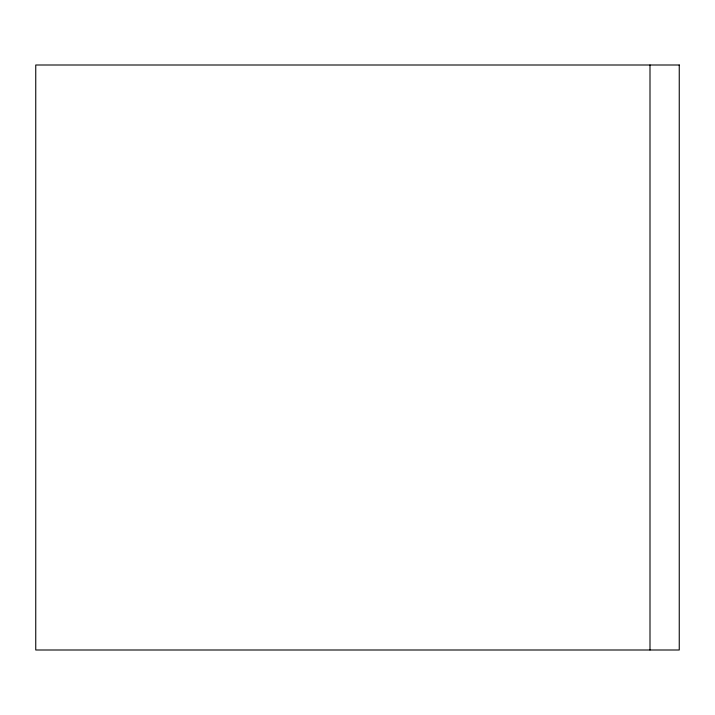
<?xml version="1.0" encoding="UTF-8"?>
<svg xmlns="http://www.w3.org/2000/svg" width="715" height="715" viewBox="0 0 715 715"><rect width="100%" height="100%" fill="white"/><g stroke="black" fill="none" stroke-linecap="round" stroke-linejoin="round"><path stroke-width="1.07" d="M649.998 65.002L649.998 649.998M679.25 65.002L35.75 65.002L35.75 649.998L679.25 649.998L679.25 65.002"/></g></svg>
